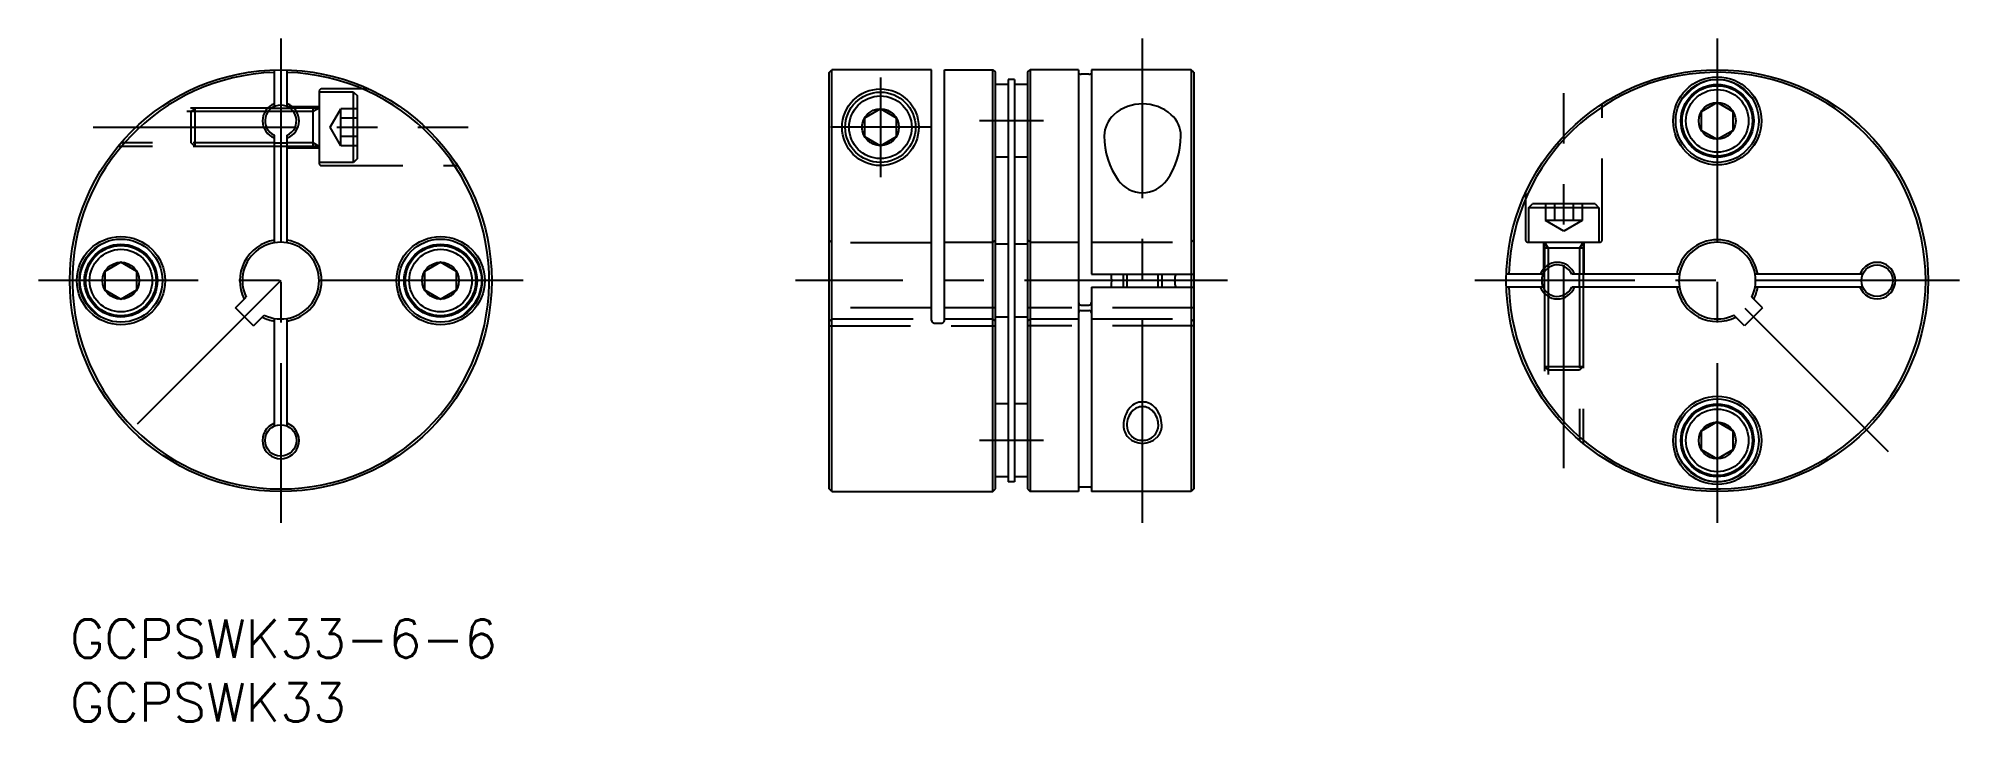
# Model space of a CAD drawing. Extents: x -2 to 148, y -8 to 45.
import ezdxf

# ---------------------------------------------------------------- set-up
doc = ezdxf.new("R2010")
doc.units = 0
doc.header["$LTSCALE"] = 0.5
doc.linetypes.add('CENTER', pattern=[50.8, 31.75, -6.35, 6.35, -6.35])
doc.linetypes.add('DASHED', pattern=[19.05, 12.7, -6.35])
for name, color, linetype in [('MSM_CENTER', 1, 'CENTER'), ('MSM_CONTINUOUS', 7, 'CONTINUOUS'), ('MSM_DASHED', 4, 'DASHED'), ('MSM_NARROW', 5, 'CONTINUOUS'), ('MSM_PART_NUMBER', 7, 'CONTINUOUS')]:
    doc.layers.add(name, color=color, linetype=linetype)
doc.styles.get("Standard").update_dxf_attribs({"font": 'txt.shx', "height": 2.5, "bigfont": 'bigfont.shx'})

# ---------------------------------------------------------------- blocks, each defined once
blk = doc.blocks.new('*U26')
at = {"layer": 'MSM_PART_NUMBER'}
blk.add_text('GCPSWK33-6-6', height=3, dxfattribs=at).set_placement((0, -3))
blk = doc.blocks.new('*U27')
at = {"layer": 'MSM_PART_NUMBER'}
blk.add_text('GCPSWK33', height=3, dxfattribs=at).set_placement((0, -8))

msp = doc.modelspace()

# ---------------------------------------------------------------- linework, layer by layer
at = {"layer": 'MSM_CENTER'}
for p, q in [((16.5, 45.45), (16.5, 7.55)), ((83.9, 7.55), (83.9, 45.45)), ((128.85, 45.45), (128.85, 7.55)), ((63.4, 42.4), (63.4, 34.6)), ((116.85, 11.83), (116.85, 41.17)), ((1.83, 38.5), (31.17, 38.5)), ((67.3, 38.5), (59.5, 38.5)), ((76.15, 39), (71.15, 39)), ((35.45, 26.5), (-2.45, 26.5)), ((16.5, 26.5), (3.1, 13.1)), ((90.55, 26.5), (56.76, 26.5)), ((147.8, 26.5), (109.9, 26.5)), ((142.25, 13.1), (128.85, 26.5)), ((76.15, 14), (71.15, 14))]:
    msp.add_line(p, q, dxfattribs=at)
at = {"layer": 'MSM_CONTINUOUS'}
for p, q in [((16, 40.12), (16, 42.99)), ((17, 40.12), (17, 42.99)), ((59.4, 42.79), (59.6, 42.99)), ((59.4, 10.2), (59.4, 42.79)), ((59.6, 10), (59.6, 42.99)), ((67.4, 42.99), (59.6, 42.99)), ((67.4, 23.38), (67.4, 42.99)), ((68.4, 23.38), (68.4, 43)), ((68.4, 43), (72.2, 43)), ((72.2, 43), (72.4, 42.8)), ((72.2, 10), (72.2, 43)), ((72.4, 10.2), (72.4, 42.8)), ((73.4, 42.23), (73.4, 10.77)), ((73.9, 42.23), (73.4, 42.23)), ((73.9, 42.23), (73.9, 10.77)), ((74.9, 42.8), (75.1, 43)), ((74.9, 42.8), (74.9, 10.2)), ((75.1, 43), (75.1, 10)), ((78.9, 43), (75.1, 43)), ((78.9, 43), (78.9, 10)), ((79.71, 42.66), (79.1, 42.66)), ((79.9, 43), (79.9, 27)), ((87.7, 43), (79.9, 43)), ((87.7, 43), (87.7, 10)), ((87.9, 42.8), (87.7, 43)), ((87.9, 42.8), (87.9, 10.2)), ((73.4, 41.85), (72.4, 41.85)), ((74.9, 41.85), (73.9, 41.85)), ((126.73, 41.35), (126.08, 40.7)), ((130.97, 41.35), (131.62, 40.7)), ((15.78, 40), (17.22, 40)), ((63.4, 39.94), (62.15, 39.22)), ((62.15, 39.22), (62.15, 37.78)), ((64.65, 39.22), (63.4, 39.94)), ((64.65, 37.78), (64.65, 39.22)), ((128.85, 40.44), (127.6, 39.72)), ((127.6, 39.72), (127.6, 38.28)), ((130.1, 39.72), (128.85, 40.44)), ((130.1, 38.28), (130.1, 39.72)), ((16, 29.46), (16, 37.88)), ((17, 29.46), (17, 37.88)), ((62.15, 37.78), (63.4, 37.06)), ((63.4, 37.06), (64.65, 37.78)), ((127.6, 38.28), (128.85, 37.56)), ((128.85, 37.56), (130.1, 38.28)), ((17, 37), (16, 37)), ((73.4, 36.15), (72.4, 36.15)), ((74.9, 36.15), (73.9, 36.15)), ((2.3, 29.27), (1.65, 28.62)), ((30.7, 29.27), (31.35, 28.62)), ((73.4, 29.35), (72.4, 29.35)), ((74.9, 29.35), (73.9, 29.35)), ((4, 27.94), (2.75, 27.22)), ((2.75, 27.22), (2.75, 25.78)), ((5.25, 27.22), (4, 27.94)), ((5.25, 25.78), (5.25, 27.22)), ((29, 27.94), (27.75, 27.22)), ((27.75, 27.22), (27.75, 25.78)), ((30.25, 27.22), (29, 27.94)), ((30.25, 25.78), (30.25, 27.22)), ((115.35, 25.78), (115.35, 27.22)), ((2.75, 25.78), (4, 25.06)), ((4, 25.06), (5.25, 25.78)), ((27.75, 25.78), (29, 25.06)), ((29, 25.06), (30.25, 25.78)), ((79.9, 27), (87.9, 27)), ((79.9, 26), (87.9, 26)), ((79.9, 26), (79.9, 10)), ((82.4, 26), (82.4, 27)), ((85.4, 27), (85.4, 26)), ((115.23, 27), (112.36, 27)), ((115.23, 26), (112.36, 26)), ((125.89, 27), (117.47, 27)), ((125.89, 26), (117.47, 26)), ((118.35, 27), (118.35, 26)), ((140.23, 27), (131.81, 27)), ((140.23, 26), (131.81, 26)), ((2.3, 23.73), (1.65, 24.38)), ((12.96, 24.38), (13.79, 25.21)), ((14.38, 22.96), (12.96, 24.38)), ((30.7, 23.73), (31.35, 24.38)), ((79.1, 24.59), (79.7, 24.59)), ((79.1, 24.16), (79.7, 24.16)), ((132.39, 24.38), (130.97, 22.96)), ((132.39, 24.38), (131.56, 25.21)), ((14.38, 22.96), (15.21, 23.79)), ((16, 15.12), (16, 23.54)), ((17, 15.12), (17, 23.54)), ((67.6, 23.18), (68.2, 23.18)), ((73.4, 23.65), (72.4, 23.65)), ((74.9, 23.65), (73.9, 23.65)), ((130.97, 22.96), (130.14, 23.79)), ((73.4, 16.85), (72.4, 16.85)), ((74.9, 16.85), (73.9, 16.85)), ((128.85, 15.44), (127.6, 14.72)), ((130.1, 14.72), (128.85, 15.44)), ((127.6, 14.72), (127.6, 13.28)), ((130.1, 13.28), (130.1, 14.72)), ((126.73, 11.65), (126.08, 12.3)), ((127.6, 13.28), (128.85, 12.56)), ((128.85, 12.56), (130.1, 13.28)), ((130.97, 11.65), (131.62, 12.3)), ((73.4, 11.15), (72.4, 11.15)), ((73.9, 10.77), (73.4, 10.77)), ((74.9, 11.15), (73.9, 11.15)), ((59.6, 10), (59.4, 10.2)), ((59.6, 10), (72.2, 10)), ((72.2, 10), (72.4, 10.2)), ((74.9, 10.2), (75.1, 10)), ((78.9, 10), (75.1, 10)), ((79.71, 10.34), (79.1, 10.34)), ((87.7, 10), (79.9, 10)), ((87.9, 10.2), (87.7, 10))]:
    msp.add_line(p, q, dxfattribs=at)
for centre, radius in [((16.5, 26.5), 16.5), ((128.85, 26.5), 16.5), ((128.85, 39), 3.45), ((128.85, 39), 3.25), ((63.4, 38.5), 3), ((63.4, 38.5), 2.75), ((63.4, 38.5), 2.45), ((128.85, 39), 2.85), ((128.85, 39), 2.75), ((128.85, 39), 2.45), ((63.4, 38.5), 1.44), ((128.85, 39), 1.44), ((4, 26.5), 3.45), ((4, 26.5), 3.25), ((4, 26.5), 2.85), ((4, 26.5), 2.75), ((4, 26.5), 2.45), ((29, 26.5), 3.45), ((29, 26.5), 3.25), ((29, 26.5), 2.85), ((29, 26.5), 2.75), ((29, 26.5), 2.45), ((4, 26.5), 1.44), ((29, 26.5), 1.44), ((141.35, 26.5), 1.23), ((128.85, 14), 3.45), ((128.85, 14), 3.25), ((128.85, 14), 2.85), ((128.85, 14), 2.75), ((16.5, 14), 1.23), ((128.85, 14), 2.45), ((128.85, 14), 1.44)]:
    msp.add_circle(centre, radius, dxfattribs=at)
for centre, radius, start, end in [((16.5, 26.5), 16.3, 91.7578, 88.2422), ((78.94, 42.72), 0.04, 180, 250.139), ((79.03, 42.97), 0.3, 250.139, 262.1506), ((79.1, 43.4), 0.74, 261.1548, 270), ((79.71, 43.4), 0.74, 270, 278.8452), ((79.78, 42.97), 0.3, 277.8494, 289.861), ((79.86, 42.72), 0.04, 289.861, 0), ((128.85, 26.5), 16.3, 181.7578, 178.2422), ((128.85, 39.23), 3, 45, 135), ((16.5, 39), 1.43, 110.4734, 249.5266), ((16.5, 39), 1.23, 293.9958, 246.0042), ((16.5, 39), 1.43, 290.4734, 69.5266), ((83.11, 37.82), 2.2, 131.327, 180), ((83.9, 36.92), 3.41, 48.673, 131.327), ((84.7, 37.82), 2.2, 0, 48.673), ((86.91, 37.82), 6.01, 180, 215.2332), ((80.89, 37.82), 6.01, 324.7668, 0), ((83.9, 35.7), 2.32, 215.2332, 324.7668), ((3.77, 26.5), 3, 135, 225), ((16.5, 26.5), 3.2, 98.9893, 206.79), ((16.5, 26.5), 3, 244.4712, 205.5288), ((16.5, 26.5), 3.2, 278.9893, 81.0107), ((29.23, 26.5), 3, 315, 45), ((128.85, 26.5), 3.2, 8.9893, 171.0107), ((128.85, 26.5), 3, 334.4712, 295.5288), ((116.35, 26.5), 1.43, 20.4734, 159.5266), ((116.35, 26.5), 1.23, 23.9958, 336.0042), ((141.35, 26.5), 1.43, 200.4734, 159.5266), ((73.91, 26.5), 7.58, 356.2197, 3.7803), ((87.85, 26.5), 1.44, 159.7079, 200.2921), ((116.35, 26.5), 1.43, 200.4734, 339.5266), ((128.85, 26.5), 3.2, 188.9893, 296.79), ((128.85, 26.5), 3.2, 333.21, 351.0107), ((79.1, 24.79), 0.2, 182.5, 270), ((79.1, 23.96), 0.2, 90, 177.5), ((79.7, 24.79), 0.2, 270, 357.5), ((79.7, 23.96), 0.2, 2.5, 90), ((16.5, 26.5), 3.2, 243.21, 261.0107), ((67.6, 23.38), 0.2, 180, 270), ((68.2, 23.38), 0.2, 270, 0), ((83.9, 15.55), 1.09, 41.3955, 138.6045), ((16.5, 14), 1.43, 110.4734, 69.5266), ((84.33, 15.18), 1.66, 138.6045, 180), ((83.81, 15.18), 1.14, 180, 224.9299), ((83.48, 15.18), 1.66, 0, 41.3955), ((84, 15.18), 1.14, 315.0701, 0), ((83.9, 15.27), 1.27, 224.9299, 315.0701), ((128.85, 13.77), 3, 225, 315), ((78.94, 10.28), 0.04, 109.861, 180), ((79.03, 10.03), 0.3, 97.8494, 109.861), ((79.1, 9.6), 0.74, 90, 98.8452), ((79.71, 9.6), 0.74, 81.1548, 90), ((79.78, 10.03), 0.3, 70.139, 82.1506), ((79.86, 10.28), 0.04, 0, 70.139)]:
    msp.add_arc(centre, radius, start, end, dxfattribs=at)
at = {"layer": 'MSM_DASHED'}
for p, q in [((19.5, 41.3), (19.5, 35.7)), ((22.2, 41.25), (19.5, 41.25)), ((23.37, 41.5), (19.7, 41.5)), ((22.2, 41.25), (22.5, 40.95)), ((22.2, 35.75), (22.2, 41.25)), ((22.5, 36.05), (22.5, 40.95)), ((15.51, 39.73), (6.64, 39.73)), ((15.78, 40), (7.01, 40)), ((9.5, 39.73), (9.77, 40)), ((9.5, 37.27), (9.5, 39.73)), ((9.77, 40), (9.77, 37)), ((19.5, 40.1), (17.05, 40.1)), ((19.5, 40), (17.22, 40)), ((19.03, 39.73), (17.49, 39.73)), ((19.5, 40), (19.03, 39.73)), ((19.03, 37), (19.03, 40)), ((20.37, 38.5), (21.2, 39.94)), ((21.2, 37.06), (21.2, 39.94)), ((22.5, 39.94), (21.2, 39.94)), ((22.5, 39.22), (21.2, 39.22)), ((119.85, 29.7), (119.85, 40.33)), ((21.2, 37.06), (20.37, 38.5)), ((22.5, 37.78), (21.2, 37.78)), ((16, 37), (3.77, 37)), ((16, 37.27), (4, 37.27)), ((9.77, 37), (9.5, 37.27)), ((19.03, 37.27), (17, 37.27)), ((19.5, 37), (17, 37)), ((17, 36.9), (19.5, 36.9)), ((19.5, 37), (19.03, 37.27)), ((22.5, 37.06), (21.2, 37.06)), ((22.2, 35.75), (19.5, 35.75)), ((19.7, 35.5), (30.33, 35.5)), ((22.5, 36.05), (22.2, 35.75)), ((113.85, 33.37), (113.85, 29.7)), ((114.1, 32.2), (114.4, 32.5)), ((114.1, 32.2), (114.1, 29.5)), ((119.6, 32.2), (114.1, 32.2)), ((119.3, 32.5), (114.4, 32.5)), ((115.41, 32.5), (115.41, 31.2)), ((116.13, 32.5), (116.13, 31.2)), ((117.57, 32.5), (117.57, 31.2)), ((118.29, 32.5), (118.29, 31.2)), ((119.3, 32.5), (119.6, 32.2)), ((119.6, 32.2), (119.6, 29.5)), ((118.29, 31.2), (115.41, 31.2)), ((116.85, 30.37), (115.41, 31.2)), ((118.29, 31.2), (116.85, 30.37)), ((59.4, 29.66), (59.6, 29.46)), ((67.4, 29.46), (59.6, 29.46)), ((68.4, 29.5), (72.2, 29.5)), ((72.4, 29.7), (72.2, 29.5)), ((74.9, 29.7), (75.1, 29.5)), ((75.1, 29.5), (78.9, 29.5)), ((79.9, 29.5), (87.7, 29.5)), ((87.9, 29.7), (87.7, 29.5)), ((114.05, 29.5), (119.65, 29.5)), ((115.25, 29.5), (115.25, 27.05)), ((115.35, 29.5), (115.62, 29.03)), ((115.35, 29.5), (115.35, 27.22)), ((118.35, 29.03), (115.35, 29.03)), ((115.62, 29.03), (115.62, 27.49)), ((118.35, 29.5), (118.08, 29.03)), ((118.08, 29.03), (118.08, 27)), ((118.35, 29.5), (118.35, 27)), ((118.45, 27), (118.45, 29.5)), ((115.35, 25.78), (115.35, 17.01)), ((118.08, 26), (118.08, 14)), ((118.35, 26), (118.35, 13.77)), ((67.4, 24.38), (59.4, 24.38)), ((72.4, 24.38), (68.4, 24.38)), ((87.9, 24.38), (74.9, 24.38)), ((115.62, 25.51), (115.62, 16.64)), ((59.6, 23.5), (59.4, 23.3)), ((59.4, 22.96), (72.4, 22.96)), ((59.6, 23.5), (67.4, 23.5)), ((68.4, 23.5), (72.2, 23.5)), ((72.4, 23.3), (72.2, 23.5)), ((74.9, 23.3), (75.1, 23.5)), ((87.9, 22.96), (74.9, 22.96)), ((75.1, 23.5), (78.9, 23.5)), ((79.9, 23.5), (87.7, 23.5)), ((87.7, 23.5), (87.9, 23.3)), ((115.62, 19.5), (115.35, 19.77)), ((115.35, 19.77), (118.35, 19.77)), ((118.35, 19.77), (118.08, 19.5)), ((118.08, 19.5), (115.62, 19.5))]:
    msp.add_line(p, q, dxfattribs=at)
for centre, start, end in [((19.7, 41.3), 90, 180), ((19.7, 35.7), 180, 270), ((114.05, 29.7), 180, 270), ((119.65, 29.7), 270, 0)]:
    msp.add_arc(centre, 0.2, start, end, dxfattribs=at)
at = {"layer": 'MSM_NARROW'}
for p, q in [((17.49, 39.73), (15.51, 39.73)), ((16, 37.27), (17, 37.27)), ((115.62, 27.49), (115.62, 25.51)), ((82.67, 27), (82.67, 26)), ((85.13, 26), (85.13, 27)), ((118.08, 26), (118.08, 27))]:
    msp.add_line(p, q, dxfattribs=at)
for centre, radius, start, end in [((84.53, 15.18), 2.12, 139.3285, 180), ((83.9, 15.71), 1.3, 40.6715, 139.3285), ((83.28, 15.18), 2.12, 0, 40.6715), ((83.74, 15.18), 1.34, 180, 225.5712), ((84.07, 15.18), 1.34, 314.4288, 0), ((83.9, 15.34), 1.57, 225.5712, 314.4288)]:
    msp.add_arc(centre, radius, start, end, dxfattribs=at)

# ---------------------------------------------------------------- block references
at = {"layer": 'MSM_CONTINUOUS'}
for name in ['*U26', '*U27']:
    msp.add_blockref(name, (0, 0), dxfattribs=at)

doc.saveas('drawing.dxf')
